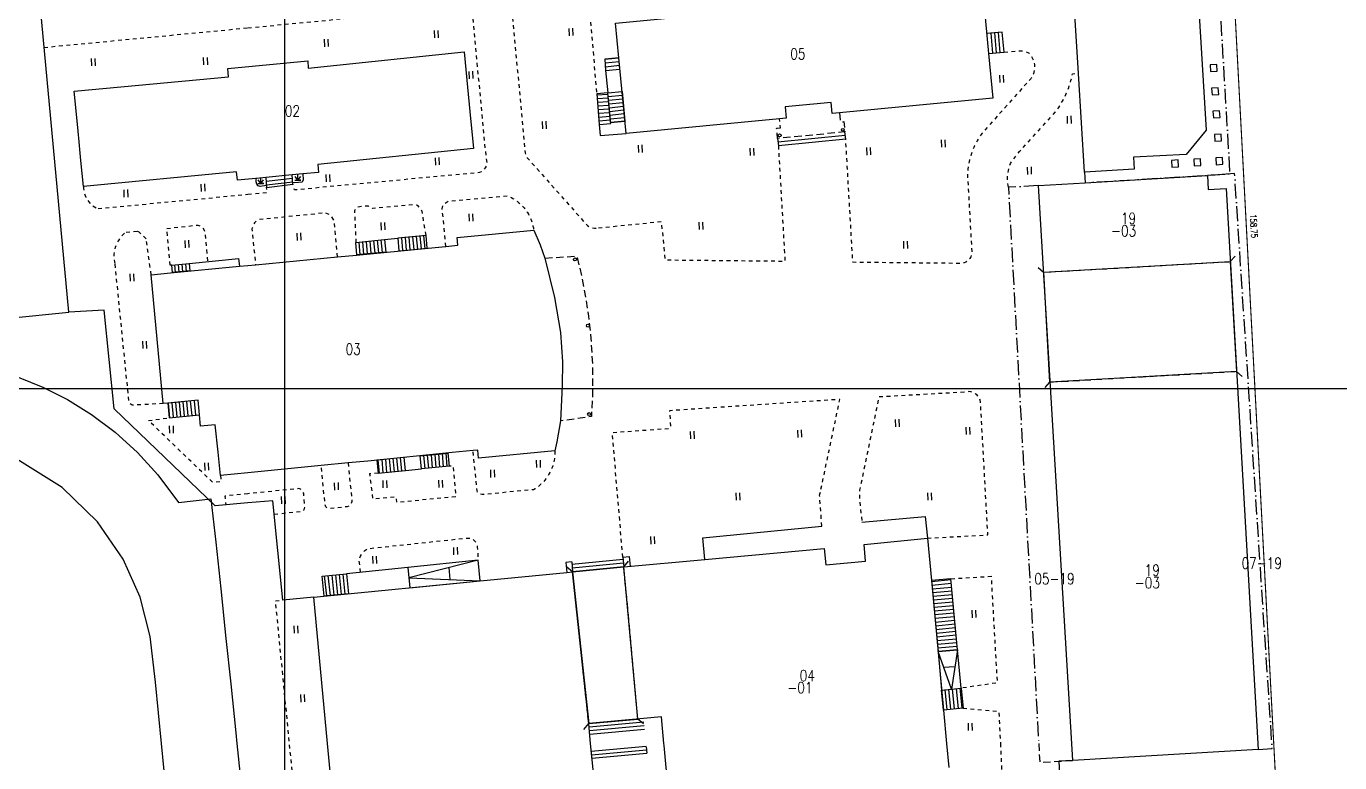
# Model space of a CAD drawing. Extents: x -9390 to -4743, y 24196 to 25839.
# Drawn here: x -8959.8 to -8605.4, y 24494.8 to 24693.5 of the extents above; entities that cross this region are included whole.
import ezdxf
from ezdxf.enums import TextEntityAlignment as Align

# ---------------------------------------------------------------- set-up
doc = ezdxf.new("R2010")
doc.units = 0
doc.header["$MEASUREMENT"] = 0
for name, pattern in [('X5', [3, 2, -1]), ('X6', [2, 1, -1]), ('X87', [7, 5, -2]), ('X94', [6, 4, -1, 0, -1])]:
    doc.linetypes.add(name, pattern=pattern)
doc.layers.get('0').update_dxf_attribs({"linetype": 'CONTINUOUS'})
for name, color, linetype in [('BOUND', 7, 'CONTINUOUS'), ('DLDW', 14, 'CONTINUOUS'), ('DLSS', 5, 'CONTINUOUS'), ('JMD', 6, 'CONTINUOUS'), ('JZD', 1, 'CONTINUOUS'), ('TK', 7, 'CONTINUOUS'), ('YZH', 2, 'CONTINUOUS'), ('ZBTZ', 5, 'CONTINUOUS'), ('飘楼', 20, 'CONTINUOUS')]:
    doc.layers.add(name, color=color, linetype=linetype)
doc.styles.add('HZ', font='rs', dxfattribs={"width": 0.8, "bigfont": 'hztxt'})
doc.linetypes.add('X19', pattern='A,4.5,[145,symbolx.shx,S=1,R=0,X=0,Y=1],4.5,-0.5,[146,symbolx.shx,S=1,R=0,X=0,Y=0],-0.5', length=10)

# ---------------------------------------------------------------- blocks, each defined once
blk = doc.blocks.new('GC520')
for p, q in [((-0.56, -1), (-0.56, 1)), ((0.44, -1), (0.44, 1))]:
    blk.add_line(p, q)
blk = doc.blocks.new('GC124')
for p, q in [((0, -0.8), (-0.75, 0.2)), ((0, -0.8), (0, 0.8)), ((0, -0.8), (0.75, 0.2)), ((-0.8, -0.8), (0.75, -0.8)), ((0.8, -0.8), (0, -0.8))]:
    blk.add_line(p, q)

msp = doc.modelspace()

# ---------------------------------------------------------------- linework, layer by layer
at = {"layer": 'BOUND', "linetype": 'CONTINUOUS', "flags": 128}
for points in [[(-8803.73, 24684.61), (-8803.49, 24681.59), (-8799.66, 24681.96), (-8799.95, 24685.01)], [(-8805.91, 24675.3), (-8805.24, 24667), (-8802.11, 24667.25), (-8802.92, 24675.52)], [(-8802.14, 24667.52), (-8802.92, 24675.52), (-8799.07, 24675.89), (-8798.29, 24667.93)], [(-8887.87, 24650.85), (-8888.09, 24653.4), (-8895.2, 24652.67), (-8894.98, 24650)], [(-8870.88, 24635.15), (-8863.14, 24635.94), (-8862.8, 24632.53), (-8870.61, 24631.78)], [(-8851.95, 24637.04), (-8859.59, 24636.33), (-8859.26, 24632.87), (-8851.62, 24633.6)], [(-8920.53, 24629.07), (-8915.84, 24629.51), (-8915.64, 24627.47), (-8920.34, 24627.02)], [(-8685.3, 24627.11), (-8634.98, 24630), (-8633.28, 24600.37), (-8683.6, 24597.49)], [(-8921.26, 24587.88), (-8913.1, 24588.63), (-8913.47, 24592.57), (-8921.63, 24591.81)], [(-8864.86, 24572.89), (-8857.51, 24573.62), (-8857.86, 24577.17), (-8865.2, 24576.44)], [(-8845.73, 24574.78), (-8853.18, 24574.05), (-8853.53, 24577.59), (-8846.03, 24578.34)], [(-8880.01, 24545.12), (-8873.39, 24545.79), (-8872.86, 24540.36), (-8879.43, 24539.72)], [(-8794.81, 24506.56), (-8798.57, 24547.63), (-8812.39, 24546.29), (-8808.07, 24505.34)], [(-8715.59, 24543.99), (-8713.81, 24524.79), (-8708.54, 24525.28), (-8710.31, 24544.45)], [(-8707.02, 24509.49), (-8712.35, 24509), (-8712.85, 24514.41), (-8707.58, 24514.9)]]:
    msp.add_lwpolyline(points, close=True, dxfattribs=at)
at = {"layer": 'DLDW', "linetype": 'CONTINUOUS', "flags": 128}
for points in [[(-8961.98, 24598.86), (-8955.33, 24596.15), (-8948.73, 24592.81), (-8942.22, 24588.77), (-8935.81, 24583.94), (-8929.81, 24578.49), (-8924.33, 24572.5), (-8918.76, 24565.04), (-8910.06, 24565.98), (-8908.66, 24554.33), (-8907.34, 24541.74), (-8905.93, 24528.28), (-8904.65, 24516.05), (-8903.27, 24502.84), (-8902.97, 24500), (-8900, 24471.65)], [(-8921.55, 24481.53), (-8923.33, 24500), (-8924.93, 24516.56), (-8926.35, 24528.82), (-8929.05, 24539.42), (-8933.64, 24549.67), (-8940.61, 24559.81), (-8950.12, 24569.06), (-8962.36, 24576.69)], [(-8837.88, 24549.47), (-8856.61, 24544.72), (-8837.33, 24543.84)], [(-8845.78, 24547.47), (-8845.5, 24544.22)], [(-8708.54, 24525.28), (-8710.21, 24514.66), (-8713.81, 24524.79)], [(-8712.31, 24520.55), (-8709.25, 24520.73)]]:
    msp.add_lwpolyline(points, dxfattribs=at)
for points in [[(-8837.33, 24543.84), (-8837.88, 24549.47), (-8856.88, 24547.47), (-8856.34, 24541.98)], [(-8712.85, 24514.41), (-8707.58, 24514.9), (-8708.54, 24525.28), (-8713.81, 24524.79)]]:
    msp.add_lwpolyline(points, close=True, dxfattribs=at)
at = {"layer": 'DLSS', "linetype": 'X6', "flags": 128}
for points in [[(-8828.84, 24697.92), (-8828.36, 24699.31), (-8826.7, 24700.15), (-8810.55, 24701.62), (-8808.79, 24701.01), (-8807.97, 24699.16), (-8805.91, 24675.3)], [(-8900, 24693.07), (-8839.64, 24698.88), (-8836.16, 24661.57)], [(-8828.81, 24697.8), (-8825.21, 24659.3), (-8824.63, 24658), (-8808.4, 24639.7), (-8807.96, 24639.46), (-8807.5, 24639.27), (-8807.02, 24639.13), (-8806.53, 24639.04), (-8806.03, 24639), (-8805.53, 24639.01), (-8805.38, 24639.02)], [(-8954.97, 24687.79), (-8900, 24693.07)], [(-8696, 24686.54), (-8691.55, 24686.86), (-8691.06, 24686.83), (-8690.56, 24686.75), (-8690.08, 24686.61), (-8689.62, 24686.43), (-8689.18, 24686.19), (-8688.9, 24686.01), (-8688.03, 24684.18), (-8688.01, 24684.1), (-8687.88, 24683.62), (-8687.8, 24683.13), (-8687.76, 24682.63), (-8687.77, 24682.13), (-8687.83, 24681.63), (-8687.93, 24681.14), (-8688.08, 24680.67), (-8688.28, 24680.2), (-8688.51, 24679.76), (-8688.79, 24679.35), (-8689.11, 24678.96), (-8689.46, 24678.6), (-8701.61, 24664.97), (-8701.86, 24664.65), (-8702.16, 24664.25), (-8702.44, 24663.83), (-8702.72, 24663.42), (-8702.98, 24662.99), (-8703.24, 24662.56), (-8703.48, 24662.13), (-8703.71, 24661.68), (-8703.93, 24661.23), (-8704.14, 24660.78), (-8704.34, 24660.32), (-8704.53, 24659.86), (-8704.7, 24659.39), (-8704.87, 24658.92), (-8705.02, 24658.44), (-8705.16, 24657.96), (-8705.29, 24657.48), (-8705.4, 24656.99), (-8705.5, 24656.5), (-8705.6, 24656.01), (-8705.68, 24655.52), (-8705.74, 24655.02), (-8705.8, 24654.52), (-8705.84, 24654.03), (-8705.87, 24653.53), (-8704.72, 24632.81), (-8704.72, 24632.77), (-8704.73, 24632.27), (-8704.82, 24631.78), (-8704.99, 24631.31), (-8705.23, 24630.87), (-8705.54, 24630.48), (-8705.91, 24630.14), (-8706.33, 24629.87), (-8706.79, 24629.67), (-8707.27, 24629.54), (-8707.77, 24629.5), (-8736.79, 24629.8), (-8738.72, 24663.01)], [(-8694.82, 24650.07), (-8694.91, 24650.56), (-8694.98, 24651.06), (-8695.03, 24651.56), (-8695.05, 24652.06), (-8695.05, 24652.56), (-8695.03, 24653.06), (-8694.98, 24653.55), (-8694.91, 24654.05), (-8694.81, 24654.54), (-8694.7, 24655.03), (-8694.56, 24655.51), (-8694.4, 24655.98), (-8694.22, 24656.45), (-8694.01, 24656.9), (-8693.98, 24656.96), (-8691.8, 24659.7), (-8682.11, 24670.37), (-8681.82, 24670.78), (-8681.53, 24671.18), (-8681.25, 24671.6), (-8680.97, 24672.02), (-8680.71, 24672.44), (-8680.46, 24672.87), (-8680.21, 24673.31), (-8679.97, 24673.75), (-8679.74, 24674.19), (-8679.52, 24674.64), (-8679.31, 24675.09), (-8679.11, 24675.55), (-8678.91, 24676.01), (-8678.73, 24676.48), (-8678.56, 24676.94), (-8678.39, 24677.42), (-8678.23, 24677.89), (-8678.09, 24678.37), (-8677.95, 24678.85), (-8677.82, 24679.33), (-8677.71, 24679.82), (-8677.6, 24680.31), (-8677.53, 24680.67), (-8675.9, 24680.77)], [(-8836.17, 24661.68), (-8835.54, 24656.29), (-8835.57, 24656.19), (-8835.76, 24655.73), (-8836.01, 24655.29), (-8836.31, 24654.9), (-8836.67, 24654.55), (-8837.07, 24654.25), (-8837.51, 24654.02), (-8887.44, 24649.32), (-8887.87, 24650.85)], [(-8756.89, 24661.27), (-8755.11, 24630.05), (-8787.34, 24630.37), (-8788.4, 24640.73), (-8805.38, 24639.02)], [(-8944.37, 24650.24), (-8944.37, 24649.74), (-8944.32, 24649.25), (-8944.24, 24648.75), (-8944.12, 24648.27), (-8943.96, 24647.8), (-8943.76, 24647.34), (-8943.52, 24646.9), (-8943.25, 24646.48), (-8942.94, 24646.08), (-8942.61, 24645.71), (-8942.24, 24645.37), (-8941.85, 24645.06), (-8941.43, 24644.79), (-8940.99, 24644.54), (-8940.45, 24644.3)], [(-8940.45, 24644.3), (-8900, 24648.16)], [(-8900, 24648.16), (-8894.85, 24648.65), (-8894.98, 24650)], [(-8851.95, 24637.04), (-8853.03, 24643.59), (-8853.68, 24644.54), (-8854.2, 24645.13), (-8855.12, 24645.35), (-8866.38, 24644.35), (-8866.94, 24644.67), (-8867.52, 24644.95), (-8868.42, 24644.91), (-8869.83, 24644.8), (-8870.84, 24644.54), (-8871.26, 24643.69), (-8870.88, 24635.15)], [(-8846.61, 24634.08), (-8847.58, 24644.21), (-8847.26, 24645.47), (-8845.95, 24646.31), (-8829.83, 24647.74), (-8829.38, 24647.53), (-8828.93, 24647.3), (-8828.5, 24647.05), (-8828.08, 24646.79), (-8827.66, 24646.51), (-8827.26, 24646.2), (-8826.88, 24645.89), (-8826.51, 24645.55), (-8826.15, 24645.2), (-8825.81, 24644.84), (-8825.48, 24644.46), (-8825.17, 24644.07), (-8824.88, 24643.66), (-8824.61, 24643.24), (-8824.35, 24642.81), (-8824.11, 24642.37), (-8823.89, 24641.92), (-8823.69, 24641.47), (-8823.51, 24641), (-8823.35, 24640.53), (-8823.21, 24640.05), (-8823.1, 24639.56), (-8823, 24639.07), (-8822.92, 24638.57), (-8822.91, 24638.48)], [(-8875.8, 24631.29), (-8876.73, 24641.06), (-8877.61, 24642.44), (-8879.14, 24643.12), (-8897.23, 24641.31), (-8898.27, 24640.48), (-8898.91, 24638.87), (-8897.98, 24629.16)], [(-8935.86, 24629.46), (-8935.96, 24629.95), (-8936.03, 24630.45), (-8936.07, 24630.94), (-8936.09, 24631.44), (-8936.07, 24631.94), (-8936.02, 24632.44), (-8935.94, 24632.93), (-8935.84, 24633.42), (-8935.7, 24633.9), (-8935.54, 24634.38), (-8935.34, 24634.84), (-8935.12, 24635.29), (-8934.88, 24635.72), (-8934.6, 24636.14), (-8934.31, 24636.54), (-8933.99, 24636.93), (-8933.64, 24637.29), (-8933.28, 24637.63), (-8932.9, 24637.94)], [(-8932.9, 24637.94), (-8929.78, 24638.2)], [(-8927.48, 24636.11), (-8927.89, 24636.57), (-8928.24, 24636.93), (-8928.6, 24637.27), (-8928.98, 24637.6), (-8929.37, 24637.91), (-8929.78, 24638.2)], [(-8920.97, 24629.03), (-8921.92, 24638.95), (-8913.54, 24639.86), (-8912.5, 24639.38), (-8911.86, 24638.7), (-8911.63, 24637.74), (-8910.89, 24629.98)], [(-8926.1, 24626.47), (-8927.48, 24636.11)], [(-8922.87, 24591.69), (-8931.24, 24591.24), (-8931.88, 24591.71), (-8932.12, 24592.36), (-8935.86, 24629.46)], [(-8920.53, 24629.07), (-8920.97, 24629.03)], [(-8716.64, 24555.39), (-8700.37, 24556.26), (-8702.32, 24591.65), (-8702.32, 24591.67), (-8702.36, 24592.17), (-8702.48, 24592.65), (-8702.66, 24593.12), (-8702.92, 24593.54), (-8703.24, 24593.93), (-8703.61, 24594.26), (-8704.03, 24594.53), (-8704.49, 24594.73), (-8704.97, 24594.86), (-8705.47, 24594.91), (-8705.97, 24594.88), (-8706.46, 24594.78), (-8729.77, 24593.47), (-8734.96, 24568.36), (-8735.02, 24566.79), (-8734.37, 24559.67)], [(-8745.15, 24558.64), (-8745.76, 24566.96), (-8745.55, 24567.82), (-8740.3, 24592.82), (-8786.25, 24589.77), (-8785.94, 24585.02)], [(-8907.45, 24572.26), (-8907.27, 24570.62), (-8909.48, 24570.39), (-8926.85, 24587.11), (-8921.26, 24587.88)], [(-8798.85, 24550.22), (-8801.7, 24583.89), (-8785.94, 24585.02)], [(-8817.21, 24578.96), (-8817.21, 24578.85), (-8817.21, 24578.35), (-8817.22, 24577.85), (-8817.26, 24577.35), (-8817.33, 24576.85), (-8817.41, 24576.36), (-8817.51, 24575.87), (-8817.63, 24575.39), (-8817.78, 24574.91), (-8817.94, 24574.43), (-8818.13, 24573.97), (-8818.33, 24573.51), (-8818.55, 24573.07), (-8818.79, 24572.63), (-8819.05, 24572.2), (-8819.33, 24571.79), (-8819.63, 24571.38), (-8819.94, 24570.99), (-8820.27, 24570.62), (-8820.62, 24570.25), (-8820.98, 24569.91), (-8821.35, 24569.58), (-8821.74, 24569.26), (-8822.14, 24568.96), (-8822.55, 24568.68), (-8822.98, 24568.42), (-8836.84, 24567.15), (-8837.92, 24567.44), (-8838.18, 24568.17), (-8839.26, 24579.01)], [(-8872.97, 24575.67), (-8871.95, 24565.29), (-8872.27, 24564.57), (-8872.65, 24564.08), (-8873.21, 24563.86), (-8877.86, 24563.33), (-8878.53, 24563.47), (-8878.99, 24563.79), (-8879.19, 24564.4), (-8880.23, 24574.95)], [(-8864.86, 24572.89), (-8867.22, 24572.72), (-8866.33, 24565.96), (-8860.07, 24566.56), (-8859.93, 24565.09), (-8843.83, 24566.65), (-8844.62, 24574.89), (-8845.73, 24574.78)], [(-8900, 24567.36), (-8906.2, 24566.73), (-8906, 24564.37)], [(-8892.89, 24561.88), (-8885.59, 24562.61), (-8884.83, 24563), (-8884.61, 24563.73), (-8884.96, 24567.44), (-8885.45, 24568.38), (-8886.26, 24568.75), (-8900, 24567.36)], [(-8745.76, 24566.96), (-8745.55, 24567.82)], [(-8869.65, 24546.17), (-8870, 24549.55), (-8869.67, 24550.49), (-8869.14, 24551.34), (-8868.44, 24552.05), (-8867.66, 24552.56), (-8841.03, 24555.41), (-8840.04, 24555.37), (-8839.14, 24554.95), (-8838.47, 24554.21), (-8838.14, 24553.27), (-8838.12, 24553.08), (-8837.88, 24549.47)], [(-8710.31, 24544.45), (-8699.49, 24545.1), (-8697.86, 24516.33), (-8707.58, 24514.9)], [(-8837.44, 24380.02), (-8836.48, 24378.71), (-8836.35, 24377.42), (-8836.94, 24376.03), (-8838.86, 24374.99), (-8876.25, 24371.42), (-8877.45, 24383.7), (-8878.82, 24397.73), (-8880.27, 24412.59), (-8881.82, 24428.55), (-8883.46, 24445.27), (-8885.12, 24462.25), (-8886.6, 24477.46), (-8888.24, 24494.24), (-8888.8, 24500), (-8892.55, 24538.45), (-8890.56, 24538.63)], [(-8707.02, 24509.49), (-8697.4, 24508.63), (-8696.98, 24500)], [(-8696.98, 24500), (-8696.26, 24485.14)]]:
    msp.add_lwpolyline(points, dxfattribs=at)
at = {"layer": 'JMD', "linetype": 'CONTINUOUS'}
for points in [[(-8681.27, 24769.11), (-8667.7, 24769.94), (-8667.51, 24766.71), (-8653.71, 24767.57), (-8647.29, 24761.59), (-8641.45, 24665.5), (-8646.84, 24658.88), (-8661.03, 24658.15), (-8660.87, 24654.96), (-8674.29, 24654.14), (-8675.9, 24680.77), (-8677.31, 24703.92)], [(-8800.85, 24694.29), (-8765.83, 24697.61), (-8701.85, 24703.67), (-8700.18, 24686.15), (-8699.03, 24674.09), (-8740.41, 24670.11), (-8742.37, 24669.92), (-8742.65, 24672.92), (-8755.05, 24671.73), (-8754.77, 24668.73), (-8756.59, 24668.55), (-8797.97, 24664.58), (-8799.95, 24685.01)], [(-8902.8, 24651.93), (-8903.07, 24654.21), (-8944.37, 24650.24), (-8945.05, 24657.23), (-8945.32, 24660.27), (-8945.45, 24661.29), (-8945.93, 24666.18), (-8946.88, 24676.02), (-8905.21, 24679.84), (-8905.46, 24682.14), (-8883.88, 24684.12), (-8883.73, 24682.15), (-8841.65, 24686.55), (-8840.74, 24677.07), (-8840.1, 24670.46), (-8839.15, 24660.53), (-8881.15, 24656.16), (-8880.99, 24654.06), (-8885.17, 24653.67), (-8888.09, 24653.4), (-8895.2, 24652.67), (-8897.73, 24652.45), (-8897.87, 24652.44)], [(-8686.7, 24650.52), (-8674.11, 24651.27), (-8641.14, 24653.26), (-8640.92, 24649.48), (-8636.11, 24649.75), (-8627.43, 24498.39), (-8677.46, 24495.38)], [(-8900, 24628.97), (-8897.98, 24629.16), (-8875.8, 24631.29), (-8870.73, 24631.77), (-8851.39, 24633.62), (-8846.61, 24634.08), (-8843.38, 24634.39), (-8843.58, 24636.46), (-8822.91, 24638.48), (-8821.16, 24634.49), (-8819.87, 24630.94), (-8817.25, 24620.27), (-8815.64, 24610.9), (-8815.13, 24602.93), (-8815.19, 24596.52), (-8815.66, 24587.01), (-8816.66, 24581.34), (-8817.21, 24578.96), (-8837.78, 24576.92), (-8838, 24579.13), (-8839.26, 24579.01), (-8844.87, 24578.45), (-8867.69, 24576.19), (-8872.97, 24575.67), (-8880.23, 24574.95), (-8900, 24573), (-8907.45, 24572.26), (-8908.08, 24578.6), (-8908.81, 24585.96), (-8912.82, 24585.56), (-8913.1, 24588.63), (-8913.47, 24592.57), (-8921.43, 24591.83), (-8922.87, 24591.69), (-8926.1, 24626.47), (-8920.89, 24626.97), (-8902.32, 24628.75)], [(-8807.64, 24500), (-8806.44, 24487.65), (-8804.88, 24470.78), (-8802.4, 24443.85), (-8816.12, 24442.57), (-8872.33, 24437.46), (-8874.91, 24462.16), (-8878.51, 24500), (-8882.27, 24539.44), (-8879.49, 24539.71), (-8837.33, 24543.84), (-8813.99, 24546.13), (-8812.39, 24546.29), (-8809.22, 24516.2), (-8808.07, 24505.34), (-8808.16, 24505.33)]]:
    msp.add_lwpolyline(points, close=True, dxfattribs=at)
msp.add_lwpolyline([(-8785.57, 24475.9), (-8787.74, 24499.4), (-8787.79, 24500), (-8788.45, 24507.14), (-8793.26, 24506.7), (-8808.07, 24505.34), (-8809.22, 24516.2), (-8812.39, 24546.29), (-8798.57, 24547.63), (-8776.76, 24549.63), (-8744.52, 24552.59), (-8744.12, 24548.16), (-8733.36, 24549.15), (-8733.78, 24553.71), (-8716.64, 24555.39), (-8715.59, 24543.99), (-8712.35, 24509), (-8711.52, 24500), (-8710.92, 24493.55)], dxfattribs=at)
at = {"layer": 'JZD', "linetype": 'X87', "const_width": 0.3, "flags": 128}
msp.add_lwpolyline([(-8638.99, 24797.5), (-8622.25, 24481.43)], dxfattribs=at)
msp.add_lwpolyline([(-8638.99, 24797.5), (-8622.25, 24481.43)], dxfattribs=at)
at = {"layer": 'TK', "linetype": 'CONTINUOUS'}
for p, q in [((-8890.01, 24195.79), (-8890.01, 25395.79)), ((-9390.01, 24595.79), (-8390.01, 24595.79))]:
    msp.add_line(p, q, dxfattribs=at)
at = {"layer": 'YZH', "linetype": 'CONTINUOUS'}
for p, q in [((-8803.73, 24684.58), (-8799.95, 24684.98)), ((-8803.65, 24683.58), (-8799.85, 24683.97)), ((-8803.57, 24682.59), (-8799.75, 24682.97)), ((-8805.89, 24674.99), (-8802.89, 24675.21)), ((-8805.8, 24674), (-8802.79, 24674.21)), ((-8805.72, 24673), (-8802.7, 24673.22)), ((-8802.82, 24674.52), (-8798.97, 24674.9)), ((-8802.73, 24673.52), (-8798.87, 24673.9)), ((-8802.63, 24672.52), (-8798.78, 24672.91)), ((-8805.64, 24672), (-8802.6, 24672.22)), ((-8805.56, 24671), (-8802.5, 24671.23)), ((-8805.48, 24670), (-8802.4, 24670.23)), ((-8805.4, 24669), (-8802.31, 24669.24)), ((-8802.53, 24671.52), (-8798.68, 24671.91)), ((-8802.43, 24670.52), (-8798.58, 24670.92)), ((-8802.33, 24669.52), (-8798.49, 24669.92)), ((-8805.32, 24668), (-8802.21, 24668.24)), ((-8802.24, 24668.52), (-8798.39, 24668.92)), ((-8802.14, 24667.52), (-8798.29, 24667.93)), ((-8888.01, 24652.4), (-8895.11, 24651.62)), ((-8887.92, 24651.41), (-8895.03, 24650.58)), ((-8870.11, 24635.23), (-8869.83, 24631.86)), ((-8869.11, 24635.33), (-8868.82, 24631.95)), ((-8868.12, 24635.43), (-8867.82, 24632.05)), ((-8867.12, 24635.54), (-8866.81, 24632.15)), ((-8866.13, 24635.64), (-8865.81, 24632.24)), ((-8865.13, 24635.74), (-8864.81, 24632.34)), ((-8864.14, 24635.84), (-8863.8, 24632.44)), ((-8858.6, 24636.42), (-8858.27, 24632.97)), ((-8857.6, 24636.51), (-8857.27, 24633.06)), ((-8856.61, 24636.61), (-8856.28, 24633.16)), ((-8855.61, 24636.7), (-8855.28, 24633.25)), ((-8854.62, 24636.79), (-8854.29, 24633.35)), ((-8853.62, 24636.89), (-8853.29, 24633.44)), ((-8852.62, 24636.98), (-8852.3, 24633.54)), ((-8859.5, 24573.42), (-8859.85, 24576.97)), ((-8858.51, 24573.52), (-8858.86, 24577.07)), ((-8852.18, 24574.14), (-8852.52, 24577.69)), ((-8851.19, 24574.24), (-8851.52, 24577.79)), ((-8850.19, 24574.34), (-8850.52, 24577.89)), ((-8849.2, 24574.44), (-8849.52, 24577.99)), ((-8848.2, 24574.54), (-8848.52, 24578.09)), ((-8847.21, 24574.64), (-8847.52, 24578.19)), ((-8846.21, 24574.74), (-8846.51, 24578.29)), ((-8864.48, 24572.93), (-8864.83, 24576.48)), ((-8863.48, 24573.03), (-8863.83, 24576.58)), ((-8862.49, 24573.13), (-8862.84, 24576.67)), ((-8861.49, 24573.22), (-8861.84, 24576.77)), ((-8860.5, 24573.32), (-8860.85, 24576.87)), ((-8879.41, 24545.18), (-8878.84, 24539.78)), ((-8878.41, 24545.28), (-8877.84, 24539.88)), ((-8877.4, 24545.38), (-8876.84, 24539.97)), ((-8876.4, 24545.48), (-8875.85, 24540.07)), ((-8875.4, 24545.58), (-8874.85, 24540.17)), ((-8874.4, 24545.69), (-8873.86, 24540.27)), ((-8715.57, 24543.73), (-8710.29, 24544.2)), ((-8715.47, 24542.73), (-8710.19, 24543.2)), ((-8715.38, 24541.74), (-8710.1, 24542.2)), ((-8715.29, 24540.74), (-8710.01, 24541.21)), ((-8715.2, 24539.74), (-8709.92, 24540.21)), ((-8715.1, 24538.75), (-8709.83, 24539.22)), ((-8715.01, 24537.75), (-8709.73, 24538.22)), ((-8714.92, 24536.75), (-8709.64, 24537.22)), ((-8714.83, 24535.75), (-8709.55, 24536.23)), ((-8714.74, 24534.76), (-8709.46, 24535.23)), ((-8714.64, 24533.76), (-8709.37, 24534.24)), ((-8714.55, 24532.76), (-8709.27, 24533.24)), ((-8714.46, 24531.77), (-8709.18, 24532.25)), ((-8714.37, 24530.77), (-8709.09, 24531.25)), ((-8714.27, 24529.77), (-8709, 24530.25)), ((-8714.18, 24528.78), (-8708.9, 24529.26)), ((-8714.09, 24527.78), (-8708.81, 24528.26)), ((-8714, 24526.78), (-8708.72, 24527.27)), ((-8713.91, 24525.79), (-8708.63, 24526.27)), ((-8711.35, 24509.09), (-8711.86, 24514.51)), ((-8710.34, 24509.19), (-8710.86, 24514.6)), ((-8709.34, 24509.28), (-8709.87, 24514.69)), ((-8708.33, 24509.37), (-8708.87, 24514.78)), ((-8707.33, 24509.47), (-8707.88, 24514.87))]:
    msp.add_line(p, q, dxfattribs=at)
at = {"layer": 'YZH', "linetype": 'X5'}
for p, q in [((-8634.98, 24630), (-8633.65, 24631.49)), ((-8686.8, 24628.45), (-8685.3, 24627.11)), ((-8685.3, 24627.11), (-8634.98, 24630)), ((-8683.6, 24597.49), (-8633.28, 24600.37)), ((-8633.28, 24600.37), (-8631.79, 24599.04)), ((-8684.94, 24596), (-8683.6, 24597.49)), ((-8798.57, 24547.63), (-8797.29, 24549.17)), ((-8812.39, 24546.29), (-8813.93, 24547.57)), ((-8808.07, 24505.34), (-8812.39, 24546.29)), ((-8794.81, 24506.56), (-8798.57, 24547.63)), ((-8793.27, 24505.28), (-8794.81, 24506.56)), ((-8809.35, 24503.8), (-8808.07, 24505.34))]:
    msp.add_line(p, q, dxfattribs=at)
at = {"layer": 'YZH', "linetype": 'X19', "flags": 128}
for points in [[(-9072.23, 24724.58), (-9061.13, 24604.99), (-8948.33, 24616.35), (-8959.38, 24735.25), (-9072.23, 24724.58)], [(-8900, 24564.88), (-8908.86, 24564.13), (-8936.07, 24590.31), (-8938.8, 24616.91), (-8948.33, 24616.35)], [(-8882.27, 24539.44), (-8890.56, 24538.63), (-8893.25, 24565.44), (-8900, 24564.88)]]:
    msp.add_lwpolyline(points, dxfattribs=at)
at = {"layer": 'YZH', "linetype": 'CONTINUOUS', "flags": 128}
for points in [[(-8696.51, 24691.92), (-8700.69, 24691.52)], [(-8698.99, 24686.26), (-8699.5, 24691.64)], [(-8697.99, 24686.36), (-8698.5, 24691.73)], [(-8697, 24686.45), (-8697.51, 24691.83)], [(-8696, 24686.54), (-8696.51, 24691.92)], [(-8803.73, 24684.61), (-8803.49, 24681.59), (-8799.66, 24681.96), (-8799.95, 24685.01)], [(-8700.18, 24686.15), (-8696, 24686.54)], [(-8803.49, 24681.59), (-8802.92, 24675.52)], [(-8640.26, 24681.25), (-8638.45, 24681.35), (-8638.55, 24683.16), (-8640.36, 24683.06), (-8640.26, 24681.25)], [(-8639.88, 24674.98), (-8638.08, 24675.09), (-8638.18, 24676.89), (-8639.99, 24676.79), (-8639.88, 24674.98)], [(-8805.91, 24675.3), (-8805.24, 24667), (-8802.11, 24667.25), (-8802.92, 24675.52)], [(-8802.14, 24667.52), (-8802.92, 24675.52), (-8799.07, 24675.89), (-8798.29, 24667.93)], [(-8639.52, 24668.8), (-8637.71, 24668.9), (-8637.82, 24670.71), (-8639.62, 24670.61), (-8639.52, 24668.8)], [(-8805.24, 24667), (-8804.99, 24664.01), (-8797.97, 24664.58)], [(-8757.08, 24663.23), (-8756.89, 24661.27)], [(-8738.82, 24663.98), (-8756.99, 24662.24)], [(-8738.72, 24663.01), (-8756.89, 24661.27)], [(-8738.72, 24663.01), (-8738.91, 24664.97)], [(-8639.15, 24662.5), (-8637.34, 24662.6), (-8637.45, 24664.41), (-8639.25, 24664.31), (-8639.15, 24662.5)], [(-8650.74, 24655.5), (-8648.94, 24655.61), (-8649.04, 24657.41), (-8650.85, 24657.31), (-8650.74, 24655.5)], [(-8644.73, 24655.82), (-8642.92, 24655.92), (-8643.02, 24657.73), (-8644.83, 24657.62), (-8644.73, 24655.82)], [(-8638.78, 24656.14), (-8636.97, 24656.25), (-8637.07, 24658.05), (-8638.88, 24657.95), (-8638.78, 24656.14)], [(-8887.87, 24650.85), (-8888.09, 24653.4), (-8895.2, 24652.67), (-8894.98, 24650)], [(-8870.88, 24635.15), (-8863.14, 24635.94), (-8862.8, 24632.53), (-8870.61, 24631.78)], [(-8863.14, 24635.94), (-8859.59, 24636.33)], [(-8851.95, 24637.04), (-8859.59, 24636.33), (-8859.26, 24632.87), (-8851.62, 24633.6)], [(-8915.84, 24629.51), (-8902.51, 24630.79), (-8902.32, 24628.75)], [(-8920.53, 24629.07), (-8915.84, 24629.51)], [(-8919.82, 24629.14), (-8919.63, 24627.09)], [(-8918.83, 24629.23), (-8918.63, 24627.18)], [(-8917.83, 24629.32), (-8917.64, 24627.28)], [(-8916.84, 24629.42), (-8916.64, 24627.37)], [(-8915.84, 24629.51), (-8915.64, 24627.47)], [(-8921.07, 24587.89), (-8921.43, 24591.83)], [(-8920.07, 24587.99), (-8920.44, 24591.92)], [(-8919.08, 24588.08), (-8919.44, 24592.01)], [(-8918.08, 24588.17), (-8918.45, 24592.1)], [(-8917.08, 24588.26), (-8917.45, 24592.2)], [(-8916.09, 24588.35), (-8916.45, 24592.29)], [(-8915.09, 24588.45), (-8915.46, 24592.38)], [(-8914.1, 24588.54), (-8914.46, 24592.47)], [(-8921.26, 24587.88), (-8913.1, 24588.63)], [(-8864.86, 24572.89), (-8857.51, 24573.62), (-8857.86, 24577.17), (-8865.2, 24576.44)], [(-8845.73, 24574.78), (-8853.18, 24574.05), (-8853.53, 24577.59), (-8846.03, 24578.34)], [(-8857.51, 24573.62), (-8853.18, 24574.05)], [(-8812.69, 24548.95), (-8814.25, 24548.8), (-8813.99, 24546.13)], [(-8812.65, 24548.95), (-8812.39, 24546.29)], [(-8798.76, 24549.62), (-8798.76, 24549.62), (-8812.58, 24548.28)], [(-8798.67, 24548.63), (-8798.67, 24548.63), (-8812.49, 24547.28)], [(-8798.82, 24550.29), (-8797.15, 24550.47), (-8796.91, 24547.78)], [(-8798.82, 24550.29), (-8798.57, 24547.63)], [(-8880.01, 24545.12), (-8873.39, 24545.79), (-8872.86, 24540.36), (-8879.43, 24539.72)], [(-8856.88, 24547.47), (-8873.39, 24545.79)], [(-8715.59, 24543.99), (-8713.81, 24524.79), (-8708.54, 24525.28), (-8710.31, 24544.45)], [(-8707.02, 24509.49), (-8712.35, 24509), (-8712.85, 24514.41), (-8707.58, 24514.9)], [(-8793.18, 24505.71), (-8807.98, 24504.37)], [(-8793.08, 24504.71), (-8807.89, 24503.37)], [(-8792.99, 24503.72), (-8807.8, 24502.38)], [(-8792.58, 24499.21), (-8807.38, 24497.85)], [(-8792.56, 24499.04), (-8792.36, 24497.4)], [(-8792.46, 24498.19), (-8807.29, 24496.82)], [(-8807.21, 24496.03), (-8792.36, 24497.4)], [(-8677.46, 24495.38), (-8681.25, 24495.18), (-8680.31, 24478.11)]]:
    msp.add_lwpolyline(points, dxfattribs=at)
at = {"layer": 'YZH', "linetype": 'X5', "flags": 128}
for points in [[(-8740.41, 24670.11), (-8740.18, 24667.68), (-8739.18, 24667.77), (-8738.91, 24664.97), (-8757.08, 24663.23), (-8757.35, 24666.03), (-8756.35, 24666.13), (-8756.59, 24668.55)], [(-8819.87, 24630.94), (-8811.25, 24631.47), (-8809.99, 24626.12), (-8808.89, 24620.41), (-8808.13, 24615.32), (-8807.47, 24609.23), (-8807.08, 24602.52), (-8807, 24597.89), (-8807.06, 24593.68), (-8807.35, 24588.18), (-8815.66, 24587.01)], [(-8686.65, 24500), (-8686.37, 24494.9), (-8677.46, 24495.38)]]:
    msp.add_lwpolyline(points, dxfattribs=at)
at = {"layer": 'YZH', "linetype": 'CONTINUOUS'}
for centre in [(-8739.49, 24665.55), (-8756.55, 24664.04), (-8811.76, 24630.59), (-8808.28, 24612.7), (-8807.95, 24588.85)]:
    msp.add_circle(centre, 0.4, dxfattribs=at)
at = {"layer": 'ZBTZ', "linetype": 'CONTINUOUS', "ltscale": 5, "flags": 128}
for points in [[(-8895.04, 24650.51), (-8896.69, 24650.28), (-8897.26, 24650.41), (-8897.57, 24650.86), (-8897.75, 24651.56), (-8897.8, 24652.07), (-8897.73, 24652.45)], [(-8885.17, 24653.67), (-8885.13, 24652.02), (-8885.33, 24651.39), (-8887.36, 24651.23), (-8887.93, 24651.36)], [(-8734.37, 24559.67), (-8717.26, 24561.22), (-8716.64, 24555.39)], [(-8776.76, 24549.63), (-8777.29, 24555.44), (-8745.15, 24558.64)]]:
    msp.add_lwpolyline(points, dxfattribs=at)
at = {"layer": '飘楼', "linetype": 'X94', "flags": 128}
for points in [[(-8674.29, 24654.14), (-8674.11, 24651.29), (-8635.02, 24653.66), (-8642.05, 24774.12), (-8681.43, 24771.83), (-8681.27, 24769.11)], [(-8627.43, 24498.39), (-8623.64, 24498.64), (-8623.73, 24500), (-8633.79, 24653.74), (-8641.14, 24653.26)], [(-8686.7, 24650.52), (-8694.82, 24650.07), (-8686.65, 24500)]]:
    msp.add_lwpolyline(points, dxfattribs=at)

# ---------------------------------------------------------------- block references
at = {"layer": 'ZBTZ', "linetype": 'CONTINUOUS', "rotation": 2.361091808748585}
for p in [(-8849.04, 24691.37), (-8812.73, 24691.94), (-8878.74, 24688.99), (-8941.58, 24683.81), (-8911.35, 24684.09), (-8839.75, 24680.35), (-8696.55, 24679.31), (-8678.32, 24668.28), (-8819.93, 24666.84), (-8712.24, 24661.86), (-8794, 24660.44), (-8763.92, 24659.62), (-8732.39, 24659.78), (-8848.78, 24657.06), (-8689.03, 24654.54), (-8878.31, 24652.51), (-8932.84, 24648.4), (-8912.04, 24649.95), (-8839.68, 24641.91), (-8886.13, 24636.72), (-8863.48, 24639.53), (-8777.67, 24639.64), (-8916.34, 24634.74), (-8722.48, 24634.52), (-8931.17, 24625.72), (-8927.78, 24607.53), (-8920.53, 24584.7), (-8780.03, 24583.19), (-8751.07, 24583.57), (-8724.7, 24586.43), (-8705.65, 24584.34), (-8911.05, 24574.69), (-8833.91, 24572.8), (-8821.51, 24575.44), (-8876.01, 24569.36), (-8862.96, 24569.95), (-8847.92, 24570.05), (-8890.33, 24565.62), (-8767.65, 24566.62), (-8715.94, 24566.63), (-8790.71, 24554.82), (-8843.89, 24551.92), (-8865.72, 24549.54), (-8704.01, 24534.95), (-8886.9, 24530.74), (-8885.13, 24512.19), (-8705.03, 24504.48)]:
    msp.add_blockref('GC520', p, dxfattribs=at)
at = {"layer": 'ZBTZ', "linetype": 'CONTINUOUS'}
for p in [(-8896.54, 24651.83), (-8886.52, 24652.78)]:
    msp.add_blockref('GC124', p, dxfattribs=at)

# ---------------------------------------------------------------- texts
at = {"layer": 'JMD', "linetype": 'CONTINUOUS', "style": 'HZ', "width": 0.8}
for s, p in [('05', (-8749.58, 24684.53)), ('02', (-8885.94, 24669.13)), ('03', (-8869.56, 24604.88)), ('04', (-8747.02, 24516.8)), ('-01', (-8747.69, 24513.55))]:
    msp.add_text(s, height=3, dxfattribs=at).set_placement(p, align=Align.RIGHT)
for s, p in [('19', (-8664.48, 24640.17)), ('-03', (-8667.13, 24636.8)), ('07-19', (-8631.92, 24547.13)), ('05-19', (-8687.85, 24542.93)), ('19', (-8658.07, 24545.24)), ('-03', (-8660.73, 24541.86))]:
    msp.add_text(s, height=3, dxfattribs=at).set_placement(p)
at = {"layer": 'JZD', "color": 7, "linetype": 'CONTINUOUS', "style": 'HZ', "width": 0.8}
msp.add_text('158.75', height=1.7, rotation=273.0309, dxfattribs=at).set_placement((-8628.62, 24639.57), align=Align.MIDDLE)

doc.saveas('drawing.dxf')
